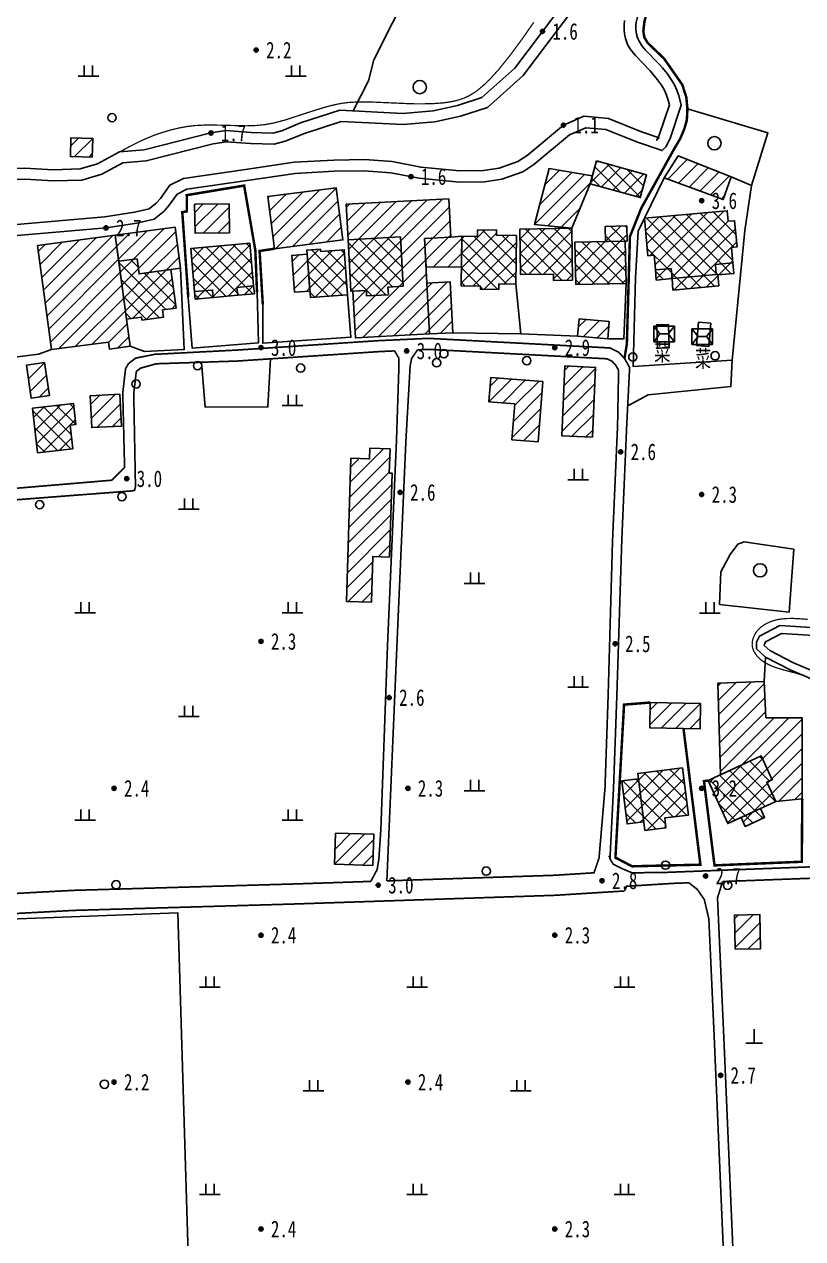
# Model space of a CAD drawing. Header units: metres. Extents: x 494039 to 619385, y 3351420 to 3402703.
# Drawn here: x 588866.8 to 589054.5, y 3392851.4 to 3393144.3 of the extents above; entities that cross this region are included whole.
import ezdxf
from ezdxf.enums import TextEntityAlignment as Align

# ---------------------------------------------------------------- set-up
doc = ezdxf.new("R2010")
doc.units = ezdxf.units.M
for name, pattern in [('2430', [0]), ('2450', [0]), ('4410a', [0]), ('8521', [0]), ('8522', [0]), ('9610', [0])]:
    doc.linetypes.add(name, pattern=pattern)
for name, color, linetype in [('210100', 130, 'Continuous'), ('310300', 8, 'Continuous'), ('310500', 8, 'Continuous'), ('330400', 8, 'Continuous'), ('340703', 8, 'Continuous'), ('380201', 8, '2430'), ('380202', 8, '2450'), ('420500', 8, 'Continuous'), ('440200', 8, '4410a'), ('510301', 8, 'Continuous'), ('720100', 8, 'Continuous'), ('760201', 8, '8521'), ('760202', 8, '8522'), ('810100', 8, '9610'), ('810302', 8, 'Continuous'), ('810501', 8, 'Continuous'), ('810502', 8, 'Continuous')]:
    doc.layers.add(name, color=color, linetype=linetype)
doc.layers.add('710101', color=8, linetype='Continuous', lineweight=0)
pattern_1 = [(45, (0, 0), (-1.767766953, 1.767766953), []), (135, (0, 0), (-1.767766953, -1.767766953), [])]
pattern_2 = [(45, (0, 0), (-1.767766953, 1.767766953), [])]

# ---------------------------------------------------------------- blocks, each defined once
blk = doc.blocks.new('of')
at = {"color": 0, "linetype": 'Continuous'}
for p, q in [((0, 0), (0, 1.7)), ((-1, 0), (1, 0))]:
    blk.add_line(p, q, dxfattribs=at)
blk = doc.blocks.new('gc170')
at = {"linetype": 'Continuous'}
blk.add_circle((0, 0), 0.5, dxfattribs=at)
blk = doc.blocks.new('p_point')
for radius in [0.25, 0.2, 0.15, 0.1, 0.05]:
    blk.add_circle((0, 0), radius)
blk.add_point((0, 0))
blk = doc.blocks.new('v1')
blk.add_circle((0, 0), 0.8)
blk = doc.blocks.new('vm')
at = {"linetype": 'Continuous'}
for p, q in [((1.25, 0), (-1.25, 0)), ((-0.5, 0), (-0.5, 1.3)), ((0.5, 1.3), (0.5, 0))]:
    blk.add_line(p, q, dxfattribs=at)
blk = doc.blocks.new('mf')
for p, q in [((1.25, 0.95), (-1.25, 0.95)), ((-1.25, 0.95), (-1.25, -0.95)), ((0.5, 0), (-0.5, 0)), ((1.25, -0.95), (1.25, 0.95)), ((-1.25, -0.95), (1.25, -0.95))]:
    blk.add_line(p, q)
at = {"flags": 128}
for points in [[(-1.25, -0.95), (-0.5, 0), (-1.25, 0.95)], [(1.25, -0.95), (0.5, 0), (1.25, 0.95)]]:
    blk.add_lwpolyline(points, dxfattribs=at)
blk = doc.blocks.new('1-3&1-4')
at = {"layer": '310300', "linetype": 'Continuous'}
h = blk.add_hatch(dxfattribs=at)
h.set_pattern_fill('ANSI31', color=8, scale=20, style=0)
h.set_pattern_definition(pattern_2)
h.paths.add_polyline_path([(588883.1055, 3393112.1999), (588877.8667, 3393112.3633), (588878.0078, 3393116.8845), (588883.2465, 3393116.721)])
h = blk.add_hatch(dxfattribs=at)
h.set_pattern_fill('ANSI31', color=8, scale=20, style=0)
h.set_pattern_definition(pattern_2)
h.paths.add_polyline_path([(589024.4035, 3393112.5062), (589021.0487, 3393107.2019), (589035.3236, 3393101.9817), (589037.1883, 3393107.4329)])
h = blk.add_hatch(dxfattribs=at)
h.set_pattern_fill('ANSI31', color=8, scale=20, style=0)
h.set_pattern_definition(pattern_2)
h.paths.add_polyline_path([(589003.7388, 3393107.6824), (589003.214, 3393105.779), (588998.7716, 3393095.049), (588989.7677, 3393095.9976), (588993.2934, 3393109.4463)])
h = blk.add_hatch(dxfattribs=at)
h.set_pattern_fill('ANSI31', color=8, scale=20, style=0)
h.set_pattern_definition(pattern_2)
h.paths.add_polyline_path([(588927.0775, 3393090.1213), (588925.4473, 3393102.6842), (588941.9586, 3393104.8267), (588943.5888, 3393092.2638)])
h = blk.add_hatch(dxfattribs=at)
h.set_pattern_fill('ANSI31', color=8, scale=20, style=0)
h.set_pattern_definition(pattern_2)
h.paths.add_polyline_path([(588907.8391, 3393100.8356), (588916.1419, 3393100.9354), (588916.2257, 3393093.9618), (588907.9229, 3393093.8619)])
h = blk.add_hatch(dxfattribs=at)
h.set_pattern_fill('ANSI31', color=8, scale=20, style=0)
h.set_pattern_definition(pattern_2)
h.paths.add_polyline_path([(588944.8623, 3393092.3007), (588944.4066, 3393100.8439), (588969.133, 3393102.1628), (588969.6258, 3393092.9247), (588963.2816, 3393092.5862), (588964.5096, 3393069.5641), (588946.6218, 3393068.61), (588946.0196, 3393079.899), (588949.2426, 3393080.071), (588949.3131, 3393078.7486), (588954.5529, 3393079.0281), (588954.4542, 3393080.8783), (588958.1068, 3393081.0731), (588957.4721, 3393092.9733)])
h = blk.add_hatch(dxfattribs=at)
h.set_pattern_fill('ANSI31', color=8, scale=20, style=0)
h.set_pattern_definition(pattern_2)
h.paths.add_polyline_path([(588894.4466, 3393084.0673), (588893.9639, 3393087.6857), (588889.5452, 3393087.0962), (588888.7058, 3393093.3879), (588903.1281, 3393095.3119), (588904.4501, 3393085.4018)])
h = blk.add_hatch(dxfattribs=at)
h.set_pattern_fill('ANSI31', color=8, scale=20, style=0)
h.set_pattern_definition(pattern_2)
h.paths.add_polyline_path([(588892.2806, 3393066.591), (588887.2818, 3393065.9241), (588887.0556, 3393067.6195), (588873.2975, 3393065.7841), (588869.9489, 3393090.8857), (588888.7058, 3393093.3879)])
h = blk.add_hatch(dxfattribs=at)
h.set_pattern_fill('ANSI31', color=8, scale=20, style=0)
h.set_pattern_definition(pattern_2)
h.paths.add_polyline_path([(588969.6258, 3393092.9247), (588972.2461, 3393093.1242), (588972.1628, 3393085.7808), (588963.6518, 3393085.6457), (588963.2816, 3393092.5862)])
h = blk.add_hatch(dxfattribs=at)
h.set_pattern_fill('ANSI31', color=8, scale=20, style=0)
h.set_pattern_definition(pattern_2)
h.paths.add_polyline_path([(588935.6161, 3393079.913), (588931.9231, 3393079.6306), (588931.2429, 3393088.5262), (588934.936, 3393088.8086)])
h = blk.add_hatch(dxfattribs=at)
h.set_pattern_fill('ANSI31', color=8, scale=20, style=0)
h.set_pattern_definition(pattern_2)
h.paths.add_polyline_path([(588963.8548, 3393081.8391), (588969.4712, 3393082.1387), (588970.126, 3393069.8637), (588964.5096, 3393069.5641)])
h = blk.add_hatch(dxfattribs=at)
h.set_pattern_fill('ANSI31', color=8, scale=20, style=0)
h.set_pattern_definition(pattern_2)
h.paths.add_polyline_path([(589000.5273, 3393073.2121), (589007.8001, 3393072.5838), (589007.4406, 3393068.4219), (589000.1678, 3393069.0502)])
h = blk.add_hatch(dxfattribs=at)
h.set_pattern_fill('ANSI31', color=8, scale=20, style=0)
h.set_pattern_definition(pattern_2)
h.paths.add_polyline_path([(588871.6547, 3393062.6525), (588872.8087, 3393054.6991), (588868.4166, 3393054.0618), (588867.2626, 3393062.0152)])
h = blk.add_hatch(dxfattribs=at)
h.set_pattern_fill('ANSI31', color=8, scale=20, style=0)
h.set_pattern_definition(pattern_2)
h.paths.add_polyline_path([(588997.1312, 3393061.852), (589004.5348, 3393061.5091), (589003.7554, 3393044.6802), (588996.3517, 3393045.0231)])
h = blk.add_hatch(dxfattribs=at)
h.set_pattern_fill('ANSI31', color=8, scale=20, style=0)
h.set_pattern_definition(pattern_2)
h.paths.add_polyline_path([(588990.6527, 3393043.5579), (588984.3617, 3393044.0498), (588985.037, 3393052.6868), (588978.7976, 3393053.1746), (588979.2566, 3393059.0455), (588991.7871, 3393058.0657)])
h = blk.add_hatch(dxfattribs=at)
h.set_pattern_fill('ANSI31', color=8, scale=20, style=0)
h.set_pattern_definition(pattern_2)
h.paths.add_polyline_path([(588890.2251, 3393047.3723), (588883.0296, 3393046.9858), (588882.6189, 3393054.6319), (588889.8145, 3393055.0183)])
h = blk.add_hatch(dxfattribs=at)
h.set_pattern_fill('ANSI31', color=8, scale=20, style=0)
h.set_pattern_definition(pattern_2)
h.paths.add_polyline_path([(588954.8201, 3393015.7743), (588950.7878, 3393015.8987), (588950.4479, 3393004.877), (588944.4653, 3393005.0615), (588945.5302, 3393039.5913), (588950.0369, 3393039.4523), (588950.1172, 3393042.0551), (588954.9544, 3393041.9059), (588954.7729, 3393036.0229), (588955.4439, 3393036.0022)])
h = blk.add_hatch(dxfattribs=at)
h.set_pattern_fill('ANSI31', color=8, scale=20, style=0)
h.set_pattern_definition(pattern_2)
h.paths.add_polyline_path([(589034.0041, 3392985.3907), (589045.1471, 3392985.7673), (589045.5936, 3392977.0138), (589054.3177, 3392976.99), (589054.3698, 3392957.428), (589047.9871, 3392956.8397), (589045.8494, 3392961.4758), (589047.1281, 3392962.0654), (589044.486, 3392967.7953), (589034.6804, 3392963.2739)])
h = blk.add_hatch(dxfattribs=at)
h.set_pattern_fill('ANSI31', color=8, scale=20, style=0)
h.set_pattern_definition(pattern_2)
h.paths.add_polyline_path([(589017.7295, 3392980.6823), (589029.8594, 3392980.4298), (589029.7324, 3392974.3274), (589017.6025, 3392974.5799)])
h = blk.add_hatch(dxfattribs=at)
h.set_pattern_fill('ANSI31', color=8, scale=20, style=0)
h.set_pattern_definition(pattern_2)
h.paths.add_polyline_path([(588941.7976, 3392949.2111), (588951.0448, 3392948.9406), (588950.8241, 3392941.3933), (588941.5768, 3392941.6638)])
h = blk.add_hatch(dxfattribs=at)
h.set_pattern_fill('ANSI31', color=8, scale=20, style=0)
h.set_pattern_definition(pattern_2)
h.paths.add_polyline_path([(589038.1563, 3392921.1977), (589038.0023, 3392929.4218), (589044.1765, 3392929.5374), (589044.3305, 3392921.3132)])
at = {"layer": '310500', "linetype": 'Continuous'}
h = blk.add_hatch(dxfattribs=at)
h.set_pattern_fill('ANSI37', color=8, scale=20, style=0)
h.set_pattern_definition(pattern_1)
h.paths.add_polyline_path([(589004.7423, 3393111.3219), (589016.838, 3393107.9869), (589015.3097, 3393102.444), (589003.214, 3393105.779)])
h = blk.add_hatch(dxfattribs=at)
h.set_pattern_fill('ANSI37', color=8, scale=20, style=0)
h.set_pattern_definition(pattern_1)
h.paths.add_polyline_path([(589033.4248, 3393086.3252), (589033.645, 3393083.9075), (589022.9596, 3393082.9345), (589022.7403, 3393085.3429), (589018.9511, 3393084.9978), (589018.6261, 3393088.5669), (589017.163, 3393088.4336), (589016.3412, 3393097.459), (589036.2811, 3393099.2746), (589036.5121, 3393096.7385), (589038.0586, 3393096.8793), (589038.6327, 3393090.5746), (589037.3142, 3393090.4545), (589037.6552, 3393086.7104)])
h = blk.add_hatch(dxfattribs=at)
h.set_pattern_fill('ANSI37', color=8, scale=20, style=0)
h.set_pattern_definition(pattern_1)
h.paths.add_polyline_path([(588998.7716, 3393095.049), (588998.9375, 3393082.5459), (588994.36, 3393082.4852), (588994.3398, 3393084.0033), (588986.4305, 3393083.8984), (588986.2848, 3393094.8834)])
h = blk.add_hatch(dxfattribs=at)
h.set_pattern_fill('ANSI37', color=8, scale=20, style=0)
h.set_pattern_definition(pattern_1)
h.paths.add_polyline_path([(589006.9426, 3393091.8444), (589006.8694, 3393095.5168), (589012.0343, 3393095.6199), (589012.1076, 3393091.9475)])
h = blk.add_hatch(dxfattribs=at)
h.set_pattern_fill('ANSI37', color=8, scale=20, style=0)
h.set_pattern_definition(pattern_1)
h.paths.add_polyline_path([(588957.4721, 3393092.9733), (588958.1068, 3393081.0731), (588954.4542, 3393080.8783), (588954.5529, 3393079.0281), (588949.3131, 3393078.7486), (588949.2426, 3393080.071), (588945.5252, 3393079.8727), (588944.8623, 3393092.3007)])
h = blk.add_hatch(dxfattribs=at)
h.set_pattern_fill('ANSI37', color=8, scale=20, style=0)
h.set_pattern_definition(pattern_1)
h.paths.add_polyline_path([(588985.2837, 3393081.5935), (588981.1726, 3393081.6401), (588981.1575, 3393080.3028), (588976.7556, 3393080.3528), (588976.7641, 3393081.0996), (588972.1102, 3393081.1525), (588972.2461, 3393093.1242), (588976.0372, 3393093.0812), (588976.0554, 3393094.6803), (588980.6511, 3393094.6282), (588980.6366, 3393093.358), (588985.4167, 3393093.3038)])
h = blk.add_hatch(dxfattribs=at)
h.set_pattern_fill('ANSI37', color=8, scale=20, style=0)
h.set_pattern_definition(pattern_1)
h.paths.add_polyline_path([(588999.7438, 3393081.5139), (588999.5406, 3393091.6967), (589011.6956, 3393091.9393), (589011.8988, 3393081.7565)])
h = blk.add_hatch(dxfattribs=at)
h.set_pattern_fill('ANSI37', color=8, scale=20, style=0)
h.set_pattern_definition(pattern_1)
h.paths.add_polyline_path([(588922.0658, 3393081.1687), (588918.0421, 3393080.8026), (588918.2159, 3393078.892), (588912.3127, 3393078.355), (588912.148, 3393080.1645), (588907.8318, 3393079.7719), (588906.8873, 3393090.154), (588921.1305, 3393091.4497)])
h = blk.add_hatch(dxfattribs=at)
h.set_pattern_fill('ANSI37', color=8, scale=20, style=0)
h.set_pattern_definition(pattern_1)
h.paths.add_polyline_path([(588944.7281, 3393079.0331), (588935.736, 3393078.3455), (588934.8595, 3393089.808), (588938.1573, 3393090.0602), (588938.2053, 3393089.433), (588943.8996, 3393089.8684)])
h = blk.add_hatch(dxfattribs=at)
h.set_pattern_fill('ANSI37', color=8, scale=20, style=0)
h.set_pattern_definition(pattern_1)
h.paths.add_polyline_path([(588903.3495, 3393075.808), (588900.1166, 3393075.3767), (588900.3497, 3393073.6296), (588895.1329, 3393072.9337), (588895.0389, 3393073.6384), (588891.4051, 3393073.1537), (588889.5452, 3393087.0962), (588893.9639, 3393087.6857), (588894.4466, 3393084.0673), (588902.1113, 3393085.0898)])
h = blk.add_hatch(dxfattribs=at)
h.set_pattern_fill('ANSI37', color=8, scale=20, style=0)
h.set_pattern_definition(pattern_1)
h.paths.add_polyline_path([(589037.6552, 3393086.7104), (589037.8868, 3393084.1665), (589033.9802, 3393083.8108), (589034.2182, 3393081.1972), (589023.1634, 3393080.1556), (589022.9596, 3393082.9345), (589033.645, 3393083.9075), (589033.4248, 3393086.3252)])
h = blk.add_hatch(dxfattribs=at)
h.set_pattern_fill('ANSI37', color=8, scale=20, style=0)
h.set_pattern_definition(pattern_1)
h.paths.add_polyline_path([(589022.9613, 3393082.9155), (589019.1722, 3393082.5705), (589018.9511, 3393084.9978), (589022.7403, 3393085.3429)])
h = blk.add_hatch(dxfattribs=at)
h.set_pattern_fill('ANSI37', color=8, scale=20, style=0)
h.set_pattern_definition(pattern_1)
h.paths.add_polyline_path([(588912.148, 3393080.1645), (588912.3127, 3393078.355), (588907.9964, 3393077.9623), (588907.8318, 3393079.7719)])
h = blk.add_hatch(dxfattribs=at)
h.set_pattern_fill('ANSI37', color=8, scale=20, style=0)
h.set_pattern_definition(pattern_1)
h.paths.add_polyline_path([(588922.0658, 3393081.1687), (588922.2396, 3393079.258), (588918.2159, 3393078.892), (588918.0421, 3393080.8026)])
h = blk.add_hatch(dxfattribs=at)
h.set_pattern_fill('ANSI37', color=8, scale=20, style=0)
h.set_pattern_definition(pattern_1)
h.paths.add_polyline_path([(588869.9462, 3393040.9253), (588868.708, 3393051.6713), (588878.6312, 3393052.8147), (588879.2163, 3393047.737), (588877.7933, 3393047.573), (588878.4464, 3393041.9048)])
h = blk.add_hatch(dxfattribs=at)
h.set_pattern_fill('ANSI37', color=8, scale=20, style=0)
h.set_pattern_definition(pattern_1)
h.paths.add_polyline_path([(589047.1281, 3392962.0654), (589045.8494, 3392961.4758), (589047.9871, 3392956.8397), (589036.4186, 3392951.5054), (589031.6388, 3392961.8715), (589044.486, 3392967.7953)])
h = blk.add_hatch(dxfattribs=at)
h.set_pattern_fill('ANSI37', color=8, scale=20, style=0)
h.set_pattern_definition(pattern_1)
h.paths.add_polyline_path([(589025.5117, 3392964.9167), (589026.905, 3392953.5564), (589021.2141, 3392952.8585), (589021.5071, 3392950.4695), (589016.3788, 3392949.8406), (589014.6926, 3392963.5898)])
h = blk.add_hatch(dxfattribs=at)
h.set_pattern_fill('ANSI37', color=8, scale=20, style=0)
h.set_pattern_definition(pattern_1)
h.paths.add_polyline_path([(589016.1267, 3392951.8962), (589012.1312, 3392951.4062), (589010.8615, 3392961.7594), (589014.857, 3392962.2494)])
h = blk.add_hatch(dxfattribs=at)
h.set_pattern_fill('ANSI37', color=8, scale=20, style=0)
h.set_pattern_definition(pattern_1)
h.paths.add_polyline_path([(589044.2773, 3392955.1291), (589045.276, 3392952.9632), (589040.5964, 3392950.8054), (589039.5977, 3392952.9713)])
at = {"layer": '210100', "color": 141, "linetype": 'Continuous', "elevation": 0.8, "flags": 128}
for points in [[(589016.7225, 3393169.9631), (589010.1091, 3393162.5441), (588987.0842, 3393131.8717), (588978.4387, 3393124.1701), (588971.9429, 3393122.0943), (588965.7852, 3393120.7314), (588958.1265, 3393120.0617), (588943.1944, 3393120.7861), (588934.3306, 3393117.9375), (588929.6959, 3393116.0305), (588926.998, 3393115.3277), (588921.3418, 3393115.4768), (588915.5029, 3393115.9353), (588912.3056, 3393115.405), (588896.1503, 3393111.3103), (588890.5385, 3393110.8234), (588885.4393, 3393108.0683), (588880.668, 3393106.6939), (588873.718, 3393106.481), (588866.851, 3393106.8707), (588834.0033, 3393105.6345)], [(588859.2221, 3393095.5156), (588886.1557, 3393097.8462), (588893.3641, 3393098.9407), (588896.8921, 3393099.764), (588898.5777, 3393101.0975), (588899.5632, 3393102.2775), (588901.8335, 3393105.4206), (588905.1537, 3393107.1028), (588920.0926, 3393109.221), (588931.8105, 3393110.9975), (588941.388, 3393111.5038), (588948.7607, 3393111.6595), (588955.4902, 3393111.1352), (588962.4014, 3393109.8241), (588971.7894, 3393108.9214), (588977.521, 3393109.0034), (588981.286, 3393109.5723), (588985.7896, 3393111.1548), (588988.0333, 3393112.6137), (588996.7899, 3393119.9324), (589001.7088, 3393122.0784), (589007.6212, 3393121.5101), (589015.6037, 3393118.3424), (589019.8514, 3393116.8964), (589019.2629, 3393116.2964), (589019.9676, 3393117.7213), (589022.3382, 3393124.793), (589022.0442, 3393125.9669), (589021.6635, 3393127.1592), (589021.1093, 3393128.3965), (589020.4275, 3393129.5514), (589019.4905, 3393130.8784), (589017.7136, 3393132.9974), (589014.1265, 3393136.6989), (589013.2617, 3393137.7344), (589012.6891, 3393138.5579), (589012.2335, 3393139.403), (589012.0424, 3393139.8663), (589011.7415, 3393140.8366), (589011.6021, 3393141.4639), (589011.4261, 3393142.7443), (589011.3916, 3393144.0305), (589011.5049, 3393145.1652)], [(589170.9986, 3392987.739), (589162.4364, 3392985.3045), (589154.87, 3392984.1009), (589141.6493, 3392985.1618), (589128.5777, 3392986.7149), (589114.3836, 3392987.5527), (589092.3164, 3392992.5978), (589066.3176, 3392996.2505), (589049.3377, 3392997.3377), (589045.4992, 3392995.3205), (589045.227, 3392994.7624), (589045.2173, 3392994.4487), (589046.5753, 3392993.1973), (589052.2315, 3392990.2952), (589057.3998, 3392988.0877), (589088.0544, 3392984.6238), (589099.7498, 3392981.4451), (589110.4924, 3392978.8485), (589128.8007, 3392978.8437), (589145.0518, 3392978.7672), (589168.9542, 3392976.822)]]:
    blk.add_lwpolyline(points, dxfattribs=at)
at = {"layer": '310300', "color": 8, "linetype": 'Continuous', "flags": 128}
for points, elevation in [([(588883.1055, 3393112.1999), (588877.8667, 3393112.3633), (588878.0078, 3393116.8845), (588883.2465, 3393116.721)], 6.6259), ([(589024.4035, 3393112.5062), (589021.0487, 3393107.2019), (589035.3236, 3393101.9817), (589037.1883, 3393107.4329)], 7.8617), ([(589003.7388, 3393107.6824), (589003.214, 3393105.779), (588998.7716, 3393095.049), (588989.7677, 3393095.9976), (588993.2934, 3393109.4463)], 7.3264), ([(588927.0775, 3393090.1213), (588925.4473, 3393102.6842), (588941.9586, 3393104.8267), (588943.5888, 3393092.2638)], 7.2148), ([(588907.8391, 3393100.8356), (588916.1419, 3393100.9354), (588916.2257, 3393093.9618), (588907.9229, 3393093.8619)], 6.9828), ([(588944.8623, 3393092.3007), (588944.4066, 3393100.8439), (588969.133, 3393102.1628), (588969.6258, 3393092.9247), (588963.2816, 3393092.5862), (588964.5096, 3393069.5641), (588946.6218, 3393068.61), (588946.0196, 3393079.899), (588949.2426, 3393080.071), (588949.3131, 3393078.7486), (588954.5529, 3393079.0281), (588954.4542, 3393080.8783), (588958.1068, 3393081.0731), (588957.4721, 3393092.9733)], 7.3933), ([(588894.4466, 3393084.0673), (588893.9639, 3393087.6857), (588889.5452, 3393087.0962), (588888.7058, 3393093.3879), (588903.1281, 3393095.3119), (588904.4501, 3393085.4018)], 6.7821), ([(588892.2806, 3393066.591), (588887.2818, 3393065.9241), (588887.0556, 3393067.6195), (588873.2975, 3393065.7841), (588869.9489, 3393090.8857), (588888.7058, 3393093.3879)], 6.7821), ([(588969.6258, 3393092.9247), (588972.2461, 3393093.1242), (588972.1628, 3393085.7808), (588963.6518, 3393085.6457), (588963.2816, 3393092.5862)], 7.3933), ([(588935.6161, 3393079.913), (588931.9231, 3393079.6306), (588931.2429, 3393088.5262), (588934.936, 3393088.8086)], 6.8133), ([(588963.8548, 3393081.8391), (588969.4712, 3393082.1387), (588970.126, 3393069.8637), (588964.5096, 3393069.5641)], 7.3933), ([(589000.5273, 3393073.2121), (589007.8001, 3393072.5838), (589007.4406, 3393068.4219), (589000.1678, 3393069.0502)], 6.9472), ([(588997.1312, 3393061.852), (589004.5348, 3393061.5091), (589003.7554, 3393044.6802), (588996.3517, 3393045.0231)], 5.4488), ([(588990.6527, 3393043.5579), (588984.3617, 3393044.0498), (588985.037, 3393052.6868), (588978.7976, 3393053.1746), (588979.2566, 3393059.0455), (588991.7871, 3393058.0657)], 5.4488), ([(588890.2251, 3393047.3723), (588883.0296, 3393046.9858), (588882.6189, 3393054.6319), (588889.8145, 3393055.0183)], 6.6705), ([(588954.8201, 3393015.7743), (588950.7878, 3393015.8987), (588950.4479, 3393004.877), (588944.4653, 3393005.0615), (588945.5302, 3393039.5913), (588950.0369, 3393039.4523), (588950.1172, 3393042.0551), (588954.9544, 3393041.9059), (588954.7729, 3393036.0229), (588955.4439, 3393036.0022)], 5.7228), ([(589034.0041, 3392985.3907), (589045.1471, 3392985.7673), (589045.5936, 3392977.0138), (589054.3177, 3392976.99), (589054.3698, 3392957.428), (589047.9871, 3392956.8397), (589045.8494, 3392961.4758), (589047.1281, 3392962.0654), (589044.486, 3392967.7953), (589034.6804, 3392963.2739)], 6.5351), ([(589017.7295, 3392980.6823), (589029.8594, 3392980.4298), (589029.7324, 3392974.3274), (589017.6025, 3392974.5799)], 5.7544), ([(588941.7976, 3392949.2111), (588951.0448, 3392948.9406), (588950.8241, 3392941.3933), (588941.5768, 3392941.6638)], 5.7346), ([(589038.1563, 3392921.1977), (589038.0023, 3392929.4218), (589044.1765, 3392929.5374), (589044.3305, 3392921.3132)], 5.1617)]:
    blk.add_lwpolyline(points, close=True, dxfattribs=dict(at, elevation=elevation))
blk.add_lwpolyline([(588871.6547, 3393062.6525), (588872.8087, 3393054.6991), (588868.4166, 3393054.0618), (588867.2626, 3393062.0152)], close=True, dxfattribs=at)
at = {"layer": '310500', "color": 8, "linetype": 'Continuous', "flags": 128}
for points in [[(589004.7423, 3393111.3219), (589016.838, 3393107.9869), (589015.3097, 3393102.444), (589003.214, 3393105.779)], [(588999.7438, 3393081.5139), (588999.5406, 3393091.6967), (589011.6956, 3393091.9393), (589011.8988, 3393081.7565)], [(588922.0658, 3393081.1687), (588918.0421, 3393080.8026), (588918.2159, 3393078.892), (588912.3127, 3393078.355), (588912.148, 3393080.1645), (588907.8318, 3393079.7719), (588906.8873, 3393090.154), (588921.1305, 3393091.4497)], [(589025.5117, 3392964.9167), (589026.905, 3392953.5564), (589021.2141, 3392952.8585), (589021.5071, 3392950.4695), (589016.3788, 3392949.8406), (589014.6926, 3392963.5898)], [(589044.2773, 3392955.1291), (589045.276, 3392952.9632), (589040.5964, 3392950.8054), (589039.5977, 3392952.9713)]]:
    blk.add_lwpolyline(points, close=True, dxfattribs=at)
for points, elevation in [([(589033.4248, 3393086.3252), (589033.645, 3393083.9075), (589022.9596, 3393082.9345), (589022.7403, 3393085.3429), (589018.9511, 3393084.9978), (589018.6261, 3393088.5669), (589017.163, 3393088.4336), (589016.3412, 3393097.459), (589036.2811, 3393099.2746), (589036.5121, 3393096.7385), (589038.0586, 3393096.8793), (589038.6327, 3393090.5746), (589037.3142, 3393090.4545), (589037.6552, 3393086.7104)], 15.2115), ([(588998.7716, 3393095.049), (588998.9375, 3393082.5459), (588994.36, 3393082.4852), (588994.3398, 3393084.0033), (588986.4305, 3393083.8984), (588986.2848, 3393094.8834)], 14.5744), ([(589006.9426, 3393091.8444), (589006.8694, 3393095.5168), (589012.0343, 3393095.6199), (589012.1076, 3393091.9475)], 12.6027), ([(588957.4721, 3393092.9733), (588958.1068, 3393081.0731), (588954.4542, 3393080.8783), (588954.5529, 3393079.0281), (588949.3131, 3393078.7486), (588949.2426, 3393080.071), (588945.5252, 3393079.8727), (588944.8623, 3393092.3007)], 14.2733), ([(588985.2837, 3393081.5935), (588981.1726, 3393081.6401), (588981.1575, 3393080.3028), (588976.7556, 3393080.3528), (588976.7641, 3393081.0996), (588972.1102, 3393081.1525), (588972.2461, 3393093.1242), (588976.0372, 3393093.0812), (588976.0554, 3393094.6803), (588980.6511, 3393094.6282), (588980.6366, 3393093.358), (588985.4167, 3393093.3038)], 14.5744), ([(588944.7281, 3393079.0331), (588935.736, 3393078.3455), (588934.8595, 3393089.808), (588938.1573, 3393090.0602), (588938.2053, 3393089.433), (588943.8996, 3393089.8684)], 14.0224), ([(588903.3495, 3393075.808), (588900.1166, 3393075.3767), (588900.3497, 3393073.6296), (588895.1329, 3393072.9337), (588895.0389, 3393073.6384), (588891.4051, 3393073.1537), (588889.5452, 3393087.0962), (588893.9639, 3393087.6857), (588894.4466, 3393084.0673), (588902.1113, 3393085.0898)], 12.437), ([(589037.6552, 3393086.7104), (589037.8868, 3393084.1665), (589033.9802, 3393083.8108), (589034.2182, 3393081.1972), (589023.1634, 3393080.1556), (589022.9596, 3393082.9345), (589033.645, 3393083.9075), (589033.4248, 3393086.3252)], 12.8358), ([(589022.9613, 3393082.9155), (589019.1722, 3393082.5705), (589018.9511, 3393084.9978), (589022.7403, 3393085.3429)], 12.8358), ([(588912.148, 3393080.1645), (588912.3127, 3393078.355), (588907.9964, 3393077.9623), (588907.8318, 3393079.7719)], 12.4306), ([(588922.0658, 3393081.1687), (588922.2396, 3393079.258), (588918.2159, 3393078.892), (588918.0421, 3393080.8026)], 12.4306), ([(588869.9462, 3393040.9253), (588868.708, 3393051.6713), (588878.6312, 3393052.8147), (588879.2163, 3393047.737), (588877.7933, 3393047.573), (588878.4464, 3393041.9048)], 13.9682), ([(589047.1281, 3392962.0654), (589045.8494, 3392961.4758), (589047.9871, 3392956.8397), (589036.4186, 3392951.5054), (589031.6388, 3392961.8715), (589044.486, 3392967.7953)], 14.7073), ([(589016.1267, 3392951.8962), (589012.1312, 3392951.4062), (589010.8615, 3392961.7594), (589014.857, 3392962.2494)], 9.9455)]:
    blk.add_lwpolyline(points, close=True, dxfattribs=dict(at, elevation=elevation))
at = {"layer": '330400', "color": 8, "linetype": 'Continuous', "elevation": 6.1326, "flags": 128}
for points in [[(589022.0856, 3393071.8866), (589022.3111, 3393066.2437), (589019.4825, 3393066.1307), (589019.2571, 3393071.7736)], [(589028.8603, 3393066.7693), (589029.358, 3393072.404), (589032.308, 3393072.1434), (589031.8103, 3393066.5087)]]:
    blk.add_lwpolyline(points, close=True, dxfattribs=at)
at = {"layer": '380201', "color": 8, "linetype": '2430', "const_width": 0.6, "flags": 128}
for points in [[(588922.8792, 3393079.6395), (588922.4759, 3393089.6999), (588919.7745, 3393105.3526), (588905.9291, 3393103.0454), (588905.9494, 3393099.1528), (588904.8571, 3393098.9447), (588906.2956, 3393078.454)], [(588927.0775, 3393090.1213), (588923.4997, 3393089.5844), (588924.2727, 3393076.6393)], [(589017.7295, 3392980.6823), (589011.3934, 3392980.1781), (589009.3167, 3392943.2832), (589013.3064, 3392941.1845), (589029.8084, 3392941.5742), (589025.7248, 3392974.4108)], [(589031.6388, 3392961.8715), (589030.6648, 3392961.7096), (589033.205, 3392941.4065), (589054.2528, 3392942.2831), (589054.3698, 3392957.428)]]:
    blk.add_lwpolyline(points, dxfattribs=at)
at = {"layer": '380202', "color": 8, "linetype": '2450', "flags": 128}
for points in [[(589021.0487, 3393107.2019), (589014.8094, 3393094.3358), (589014.1541, 3393083.0823), (589013.6288, 3393061.6916), (589037.4783, 3393063.2338), (589040.5228, 3393094.5354), (589042.1374, 3393105.3506), (589037.1883, 3393107.4329)], [(588892.2806, 3393066.591), (588895.7159, 3393065.3791), (588905.3112, 3393065.8138), (588904.4501, 3393085.4018)], [(588970.126, 3393069.8637), (588986.5044, 3393069.6064), (588985.2837, 3393081.5935)], [(588924.2727, 3393076.6393), (588924.257, 3393067.3101), (588945.5023, 3393068.7923), (588944.7281, 3393079.0331)], [(588986.5044, 3393069.6064), (589000.1678, 3393069.0502)], [(588821.004, 3392914.4024), (588811.4424, 3392913.1108), (588815.4585, 3392813.6829), (588907.0791, 3392821.0625), (588903.7875, 3392929.9608), (588828.805, 3392927.1406)]]:
    blk.add_lwpolyline(points, dxfattribs=at)
for points, elevation in [([(589007.4406, 3393068.4219), (589011.3757, 3393068.3607), (589011.8988, 3393081.7565)], 6.2091), ([(588906.2956, 3393078.454), (588907.2059, 3393066.1564), (588923.2327, 3393067.4257), (588922.8792, 3393079.6395)], 6.343)]:
    blk.add_lwpolyline(points, dxfattribs=dict(at, elevation=elevation))
at = {"layer": '420500', "color": 8, "linetype": 'Continuous', "const_width": 0.4, "flags": 128}
for points in [[(588848.7055, 3393031.0002), (588887.8448, 3393034.2973), (588890.9399, 3393037.3987), (588890.4996, 3393055.2953), (588891.1753, 3393061.2155), (588891.8756, 3393062.4092), (588893.5787, 3393063.73), (588898.1902, 3393064.656), (588918.0155, 3393065.6842), (588952.1149, 3393067.9536), (588964.2558, 3393068.5094), (589008.0068, 3393066.1952), (589010.0447, 3393065.1875), (589011.4914, 3393063.6717), (589012.7367, 3393061.5029), (589012.0355, 3393047.5318), (589010.8532, 3393020.0448), (589009.661, 3392982.6007), (589008.859, 3392960.2411), (589007.9974, 3392942.9732)], [(588956.0408, 3393065.4836), (588952.2633, 3393065.3106), (588918.1479, 3393063.0402), (588898.5722, 3393062.3818), (588894.792, 3393061.3212), (588893.9007, 3393060.6299), (588893.7417, 3393060.3589), (588893.1494, 3393055.1693), (588893.5676, 3393032.7016), (588893.3242, 3393031.8729), (588892.7507, 3393031.7241), (588848.9215, 3393028.362), (588812.3752, 3393025.1789), (588810.8346, 3393024.0431), (588810.135, 3393022.8507), (588809.3978, 3393021.0976), (588808.9837, 3392983.8877), (588809.5812, 3392935.7325), (588812.0454, 3392931.6968)], [(588956.0408, 3393065.4836), (588957.0684, 3393063.787), (588957.0769, 3393061.1102), (588956.5092, 3393043.8311), (588954.3676, 3392995.0301), (588952.7395, 3392949.9933), (588952.2645, 3392942.9895), (588951.8581, 3392940.4346), (588950.3298, 3392937.542)], [(588954.1896, 3392937.6707), (588956.6353, 3392994.9316), (588958.7763, 3393043.7172), (588959.8011, 3393061.8195), (588960.1601, 3393063.6736), (588961.5911, 3393065.7376)], [(589005.36, 3392943.1977), (589006.7972, 3392960.0826), (589007.5484, 3392982.1335), (589008.6094, 3393019.6198), (589009.8269, 3393047.4331), (589010.0765, 3393060.82), (589009.3554, 3393062.0758), (589008.4525, 3393063.0219), (589007.3224, 3393063.5807), (588964.2464, 3393065.8592), (588961.5911, 3393065.7376)], [(589005.36, 3392943.1977), (589004.1521, 3392939.6157), (588994.597, 3392939.0183), (588954.1896, 3392937.6707)], [(589116.9625, 3392944.75), (589116.4117, 3392944.15), (589115.1017, 3392943.5335), (589089.1607, 3392942.2053), (589055.6456, 3392941.0222), (589021.478, 3392939.7144), (589013.3255, 3392939.6149), (589011.2138, 3392940.4898), (589008.786, 3392941.6959), (589008.0736, 3392942.843), (589007.7408, 3392943.7672)], [(589035.1471, 3392937.5099), (589079.537, 3392939.153), (589120.2576, 3392940.1683), (589120.8472, 3392940.5514), (589121.5571, 3392942.7184)], [(588950.3298, 3392937.542), (588931.5717, 3392936.9165), (588878.451, 3392935.3755), (588814.4245, 3392931.94), (588812.0454, 3392931.6968)], [(589011.4785, 3392935.2333), (589012.0244, 3392936.3708), (589023.2531, 3392937.0697), (589027.0356, 3392937.2097)], [(589027.0356, 3392937.2097), (589029.0694, 3392935.5909), (589030.7579, 3392933.1421), (589031.8432, 3392928.4792), (589033.1242, 3392900.2218), (589039.5435, 3392750.5038), (589040.7555, 3392728.9526), (589040.3179, 3392727.132)], [(589044.29, 3392727.4302), (589043.0342, 3392729.627), (589041.8537, 3392750.6184), (589035.435, 3392900.3235), (589033.9276, 3392933.5729), (589035.1471, 3392937.5099)], [(588809.9526, 3392926.6266), (588814.7998, 3392927.1222), (588878.6505, 3392930.5482), (588931.7223, 3392932.0878), (588994.8283, 3392934.1922), (589011.4785, 3392935.2333)]]:
    blk.add_lwpolyline(points, dxfattribs=at)
at = {"layer": '440200', "color": 8, "linetype": '4410a', "const_width": 0.6, "flags": 128}
blk.add_lwpolyline([(589025.3433, 3393165.5979), (589025.4948, 3393163.4315), (589024.7849, 3393161.7546), (589017.0683, 3393147.9781), (589016.2914, 3393144.7908), (589016.0431, 3393142.6596), (589016.2601, 3393141.1663), (589017.0827, 3393139.7733), (589021.0459, 3393135.9821), (589025.4472, 3393129.6663), (589026.4073, 3393126.6445), (589026.6778, 3393123.8449), (589026.5299, 3393121.1085), (589025.8912, 3393118.9331), (589024.9696, 3393116.7414), (589023.4589, 3393114.1666), (589015.5286, 3393099.8743), (589012.8106, 3393093.0828), (589012.0667, 3393067.1132), (589011.4914, 3393063.6717)], dxfattribs=at)
at = {"layer": '710101', "color": 8, "linetype": 'Continuous', "const_width": 0.3, "elevation": 2, "flags": 128}
for points in [[(588889.7478, 3393113.4637), (588892.0351, 3393114.7043), (588894.4764, 3393115.9448), (588896.0692, 3393116.6699), (588898.092, 3393117.4938), (588899.2365, 3393117.9041), (588901.5601, 3393118.6266), (588903.9195, 3393119.2132), (588906.0663, 3393119.6096), (588907.8502, 3393119.825), (588910.2585, 3393119.9513), (588913.3693, 3393119.9357), (588920.2812, 3393119.7671), (588922.6802, 3393119.8452), (588924.7189, 3393120.049), (588926.2432, 3393120.3122), (588927.3796, 3393120.5638), (588929.639, 3393121.171), (588936.7388, 3393123.4829), (588939.7311, 3393124.3895), (588941.9875, 3393124.9426), (588943.501, 3393125.2176), (588944.8393, 3393125.3824), (588946.9953, 3393125.5194), (588949.9872, 3393125.5287), (588959.8635, 3393125.0989), (588961.8687, 3393125.0596), (588965.1873, 3393125.1084), (588967.7835, 3393125.3008), (588969.6707, 3393125.5741), (588971.1876, 3393125.9136), (588972.9186, 3393126.4935), (588974.1562, 3393127.0893), (588975.0764, 3393127.6429), (588975.962, 3393128.2619), (588977.2361, 3393129.2929), (588978.8543, 3393130.8194), (588981.1567, 3393133.3437), (588984.0763, 3393136.9886), (588986.5452, 3393140.3319), (588989.6457, 3393144.7486)], [(589055.6636, 3393000.7245), (589054.1847, 3393000.8643), (589051.9793, 3393000.9731), (589050.2836, 3393000.9282), (589048.8511, 3393000.7606), (589048.1442, 3393000.6205), (589047.2136, 3393000.3633), (589046.3683, 3393000.0435), (589045.4341, 3392999.5745), (589044.6396, 3392999.051), (589043.9202, 3392998.431), (589043.4149, 3392997.8614), (589043.1498, 3392997.4899), (589042.7592, 3392996.7834), (589042.4554, 3392995.9562), (589042.3578, 3392995.5302), (589042.2859, 3392994.6734), (589042.3529, 3392994.0399), (589042.4414, 3392993.6877), (589042.7168, 3392993.0094), (589043.3761, 3392992.0105), (589044.3344, 3392991.0446), (589044.8742, 3392990.6277), (589045.6308, 3392990.1461), (589046.83, 3392989.5534), (589048.0873, 3392989.0783), (589050.0415, 3392988.503), (589052.9049, 3392987.7542), (589054.8387, 3392987.138)]]:
    blk.add_lwpolyline(points, dxfattribs=at)
at = {"layer": '760201', "color": 8, "linetype": '8521', "flags": 128}
for points in [[(589014.4193, 3393171.4352), (589008.0189, 3393164.2551), (588985.0877, 3393133.7075), (588977.0714, 3393126.5664), (588971.239, 3393124.7026), (588965.3742, 3393123.4046), (588958.0741, 3393122.7662), (588942.8355, 3393123.5055), (588933.4028, 3393120.4741), (588928.8384, 3393118.596), (588926.6873, 3393118.0356), (588921.4831, 3393118.1728), (588915.386, 3393118.6516), (588911.7523, 3393118.0489), (588895.6992, 3393113.9801), (588889.7478, 3393113.4637), (588884.4125, 3393110.5811), (588880.2466, 3393109.381), (588873.7532, 3393109.1821), (588866.8768, 3393109.5724), (588833.9018, 3393108.3314)], [(588827.9989, 3393092.6662), (588840.4885, 3393094.082), (588848.9333, 3393092.9526), (588853.1956, 3393092.4557), (588859.4166, 3393092.8134), (588886.4762, 3393095.1548), (588893.876, 3393096.2784), (588898.0977, 3393097.2635), (588900.4778, 3393099.1465), (588901.7035, 3393100.6142), (588903.6445, 3393103.3013), (588905.978, 3393104.4836), (588920.4858, 3393106.5407), (588932.0857, 3393108.2992), (588941.4881, 3393108.7964), (588948.6839, 3393108.9483), (588955.1315, 3393108.446), (588962.0185, 3393107.1394), (588971.6788, 3393106.2106), (588977.7437, 3393106.2974), (588981.9432, 3393106.9318), (588986.994, 3393108.7067), (588989.646, 3393110.431), (588998.2292, 3393117.6047), (589002.1485, 3393119.3147), (589006.9793, 3393118.8503), (589014.667, 3393115.7996), (589020.5921, 3393113.7827), (589021.4996, 3393114.7081), (589022.4776, 3393116.6855), (589025.1764, 3393124.7365), (589024.58, 3393127.0868), (589024.1476, 3393128.3295), (589023.5299, 3393129.6517), (589022.7826, 3393130.9046), (589021.7714, 3393132.3509), (589020.6683, 3393133.7413), (589019.8763, 3393134.6382), (589016.5633, 3393138.0302), (589015.7691, 3393138.9843), (589015.0199, 3393140.1488), (589014.6713, 3393140.952), (589014.4089, 3393141.8736), (589014.2349, 3393143.0216), (589014.2209, 3393144.1755), (589014.3539, 3393145.1117), (589014.6512, 3393146.0444), (589016.0084, 3393148.8706), (589024.6979, 3393164.8656)]]:
    blk.add_lwpolyline(points, dxfattribs=at)
at = {"layer": '760202', "color": 8, "linetype": '8522', "flags": 128}
blk.add_lwpolyline([(589508.031, 3393008.7905), (589499.3527, 3393002.6165), (589494.1922, 3392998.0547), (589493.7695, 3392995.093), (589492.9415, 3392993.6818), (589491.1877, 3392991.9379), (589488.7815, 3392990.5762), (589479.639, 3392986.0937), (589456.704, 3392979.0237), (589439.8735, 3392974.7389), (589425.6857, 3392971.9691), (589413.8666, 3392969.9992), (589408.4443, 3392969.9687), (589385.9571, 3392973.9616), (589360.8391, 3392977.2914), (589327.0576, 3392981.9296), (589314.888, 3392983.0856), (589312.7079, 3392985.093), (589311.1235, 3392985.8761), (589309.3107, 3392985.7723), (589285.4533, 3392987.657), (589268.9006, 3392989.0509), (589236.1084, 3392990.6343), (589229.0705, 3392991.1101), (589228.7703, 3392988.3685), (589222.151, 3392989.7716), (589222.3083, 3392991.2832), (589207.0337, 3392990.6181), (589184.9881, 3392989.8435), (589170.7218, 3392989.6142), (589162.0303, 3392987.143), (589154.7965, 3392985.9922), (589141.8355, 3392987.0323), (589128.7435, 3392988.5878), (589114.6507, 3392989.4195), (589092.6572, 3392994.4477), (589066.5087, 3392998.1215), (589048.9308, 3392999.247), (589044.0799, 3392996.6977), (589043.3611, 3392995.2239), (589043.3121, 3392993.6487), (589045.4898, 3392991.6419), (589051.4324, 3392988.5928), (589056.915, 3392986.2511), (589087.7003, 3392982.7725), (589099.2806, 3392979.625), (589110.2711, 3392976.9691), (589128.796, 3392976.9643), (589144.971, 3392976.8881), (589168.9352, 3392974.9379), (589186.5022, 3392976.012), (589194.1308, 3392975.3301), (589200.7334, 3392973.6455), (589206.8979, 3392970.4675), (589214.1713, 3392968.6813), (589218.5834, 3392967.9899), (589221.0741, 3392967.2584), (589221.6172, 3392966.9399), (589222.4675, 3392966.1495), (589230.906, 3392932.7541), (589231.3825, 3392924.9964)], dxfattribs=at)
at = {"layer": '810100', "color": 8, "linetype": '9610', "flags": 128}
for points in [[(588946.053, 3393123.3494), (588949.7559, 3393130.6076), (588951.0351, 3393135.6855), (588968.9017, 3393171.1035), (588971.2075, 3393170.48), (588989.0501, 3393164.8746), (588991.6116, 3393163.8584), (589000.6118, 3393162.2238), (589004.6878, 3393159.8176)], [(589042.1374, 3393105.3506), (589046.0762, 3393118.0417), (589026.6778, 3393123.8449)], [(589037.4783, 3393063.2338), (589037.1634, 3393056.8983), (589017.2382, 3393054.9247), (589012.271, 3393052.2246)]]:
    blk.add_lwpolyline(points, dxfattribs=at)
for points, elevation in [([(588861.2975, 3393063.6031), (588870.1473, 3393064.7241), (588873.2975, 3393065.7841)], 4.3533), ([(588909.4596, 3393062.748), (588910.3588, 3393051.932), (588925.5008, 3393051.9721), (588926.0969, 3393063.5692)], 3.8179), ([(589045.1471, 3392985.7673), (589045.4898, 3392991.6419)], 3.7622)]:
    blk.add_lwpolyline(points, dxfattribs=dict(at, elevation=elevation))
blk.add_lwpolyline([(589051.2326, 3393002.4947), (589034.4483, 3393004.3257), (589034.6933, 3393012.1982), (589036.9433, 3393016.3437), (589038.8049, 3393018.8952), (589040.3902, 3393019.4227), (589052.3233, 3393017.7057)], close=True, dxfattribs=at)
at = {"layer": '330400', "color": 8, "linetype": 'Continuous', "xscale": 2, "yscale": 2}
for p in [(589021.0444, 3393069.5842), (589030.2394, 3393068.9189)]:
    blk.add_blockref('mf', p, dxfattribs=at)
at = {"layer": '340703', "color": 8, "linetype": 'Continuous', "xscale": 2, "yscale": 2}
blk.add_blockref('of', (589042.7594, 3392898.5346, 3.3431), dxfattribs=at)
at = {"layer": '510301', "color": 8, "linetype": 'Continuous', "xscale": 2, "yscale": 2}
for p in [(588887.9172, 3393121.7388, 3.7108), (588967.9335, 3393064.8116, 4.0872), (588908.5333, 3393061.9261, 4.4352), (588966.2081, 3393062.618, 4.0872), (588987.9308, 3393063.1325, 4.1408), (589013.5052, 3393064.0085, 4.2478), (589033.3601, 3393064.3106, 4.2211), (588933.3872, 3393061.3285, 4.3549), (588893.709, 3393057.5147, 4.4352), (588890.2906, 3393030.3424, 3.8954), (588870.4464, 3393028.3901, 3.94), (589021.4029, 3392941.4592, 3.8017), (588978.1455, 3392940.0206, 3.6143), (588888.8931, 3392936.7366, 3.6946), (589036.35, 3392936.6241, 3.8552)]:
    blk.add_blockref('gc170', p, dxfattribs=at)
at = {"layer": '720100', "color": 8, "linetype": 'Continuous', "xscale": 2, "yscale": 2, "zscale": 2}
for p in [(588991.7162, 3393142.5376, 1.6253), (588922.6691, 3393138.024, 2.2223), (588911.7523, 3393118.0489, 1.7364), (588996.7899, 3393119.9324, 1.1), (588959.9996, 3393107.5224, 1.6361), (589030.116, 3393101.7053, 3.6311), (588886.4762, 3393095.1548, 2.7454), (588923.8337, 3393066.2777, 3.0185), (588958.9802, 3393065.4902, 2.9937), (588994.6885, 3393066.2779, 2.9324), (589010.574, 3393041.1485, 2.6431), (588891.4674, 3393034.6662, 2.9551), (588957.3927, 3393031.3589, 2.5564), (589030.1158, 3393030.8505, 2.2902), (588923.8336, 3392995.4229, 2.3059), (589009.251, 3392994.8464, 2.516), (588954.7469, 3392981.8818, 2.6103), (588888.4061, 3392959.9955, 2.3522), (588959.2609, 3392959.9956, 2.3484), (589030.1157, 3392959.9957, 3.2032), (588952.101, 3392936.6381, 3.0096), (589006.076, 3392937.6964, 2.8097), (589031.0464, 3392938.848, 2.7346), (588923.8334, 3392924.5681, 2.3529), (588994.6882, 3392924.5683, 2.3479), (589034.675, 3392890.7694, 2.713), (588888.406, 3392889.1407, 2.2075), (588959.2608, 3392889.1408, 2.3818), (588923.8333, 3392853.7133, 2.3998), (588994.6881, 3392853.7135, 2.2824)]:
    blk.add_blockref('p_point', p, dxfattribs=at)
at = {"layer": '810302', "color": 8, "linetype": 'Continuous', "xscale": 2, "yscale": 2}
for p in [(588882.2241, 3393131.707), (588932.2241, 3393131.707), (588931.4241, 3393052.3051), (589000.3575, 3393034.4104), (588906.4241, 3393027.3051), (588975.3575, 3393009.4104), (588881.4241, 3393002.3051), (588931.4241, 3393002.3051), (589032.0841, 3393002.2729), (589000.3575, 3392984.4104), (588906.4241, 3392977.3051), (588975.3575, 3392959.4104), (588881.4241, 3392952.3051), (588931.4241, 3392952.3051), (588911.5041, 3392912.0193), (588961.5041, 3392912.0193), (589011.5041, 3392912.0193), (588936.5041, 3392887.0193), (588986.5041, 3392887.0193), (588911.5041, 3392862.0193), (588961.5041, 3392862.0193), (589011.5041, 3392862.0193)]:
    blk.add_blockref('vm', p, dxfattribs=at)
at = {"layer": '810501', "color": 8, "linetype": 'Continuous', "xscale": 2, "yscale": 2}
for p in [(588962.1194, 3393129.1093, 4.1949), (589033.1753, 3393115.5587, 3.9272), (589044.1923, 3393012.5622, 3.7264)]:
    blk.add_blockref('v1', p, dxfattribs=at)
at = {"layer": '810502', "color": 8, "linetype": 'Continuous', "xscale": 2, "yscale": 2}
blk.add_blockref('gc170', (588886.0808, 3392888.6193), dxfattribs=at)
at = {"color": 8, "width": 0.75}
for p in [(589020.618, 3393065.1112, 6.1326), (589030.4434, 3393063.5627, 6.1326)]:
    blk.add_text('菜', height=4, dxfattribs=at).set_placement(p, align=Align.MIDDLE_CENTER)
at = {"layer": '720100', "color": 8, "width": 0.75}
for s, p in [('1.6', (588994.1162, 3393142.5376, 1.6253)), ('2.2', (588925.0691, 3393138.024, 2.2223)), ('1.1', (588999.1899, 3393119.9324, 1.1)), ('1.7', (588914.1523, 3393118.0489, 1.7364)), ('1.6', (588962.3996, 3393107.5224, 1.6361)), ('3.6', (589032.516, 3393101.7053, 3.6311)), ('2.7', (588888.8762, 3393095.1548, 2.7454)), ('3.0', (588926.2337, 3393066.2777, 3.0185)), ('3.0', (588961.3802, 3393065.4902, 2.9937)), ('2.9', (588997.0885, 3393066.2779, 2.9324)), ('2.6', (589012.974, 3393041.1485, 2.6431)), ('3.0', (588893.8674, 3393034.6662, 2.9551)), ('2.6', (588959.7927, 3393031.3589, 2.5564)), ('2.3', (589032.5158, 3393030.8505, 2.2902)), ('2.3', (588926.2336, 3392995.4229, 2.3059)), ('2.5', (589011.651, 3392994.8464, 2.516)), ('2.6', (588957.1469, 3392981.8818, 2.6103)), ('2.4', (588890.8061, 3392959.9955, 2.3522)), ('2.3', (588961.6609, 3392959.9956, 2.3484)), ('3.2', (589032.5157, 3392959.9957, 3.2032)), ('2.8', (589008.476, 3392937.6964, 2.8097)), ('2.7', (589033.4464, 3392938.848, 2.7346)), ('3.0', (588954.501, 3392936.6381, 3.0096)), ('2.4', (588926.2334, 3392924.5681, 2.3529)), ('2.3', (588997.0882, 3392924.5683, 2.3479)), ('2.7', (589037.075, 3392890.7694, 2.713)), ('2.2', (588890.806, 3392889.1407, 2.2075)), ('2.4', (588961.6608, 3392889.1408, 2.3818)), ('2.4', (588926.2333, 3392853.7133, 2.3998)), ('2.3', (588997.0881, 3392853.7135, 2.2824))]:
    blk.add_text(s, height=4, dxfattribs=at).set_placement(p, align=Align.MIDDLE_LEFT)

msp = doc.modelspace()

# ---------------------------------------------------------------- block references
msp.add_blockref('1-3&1-4', (0, 0))

doc.saveas('drawing.dxf')
